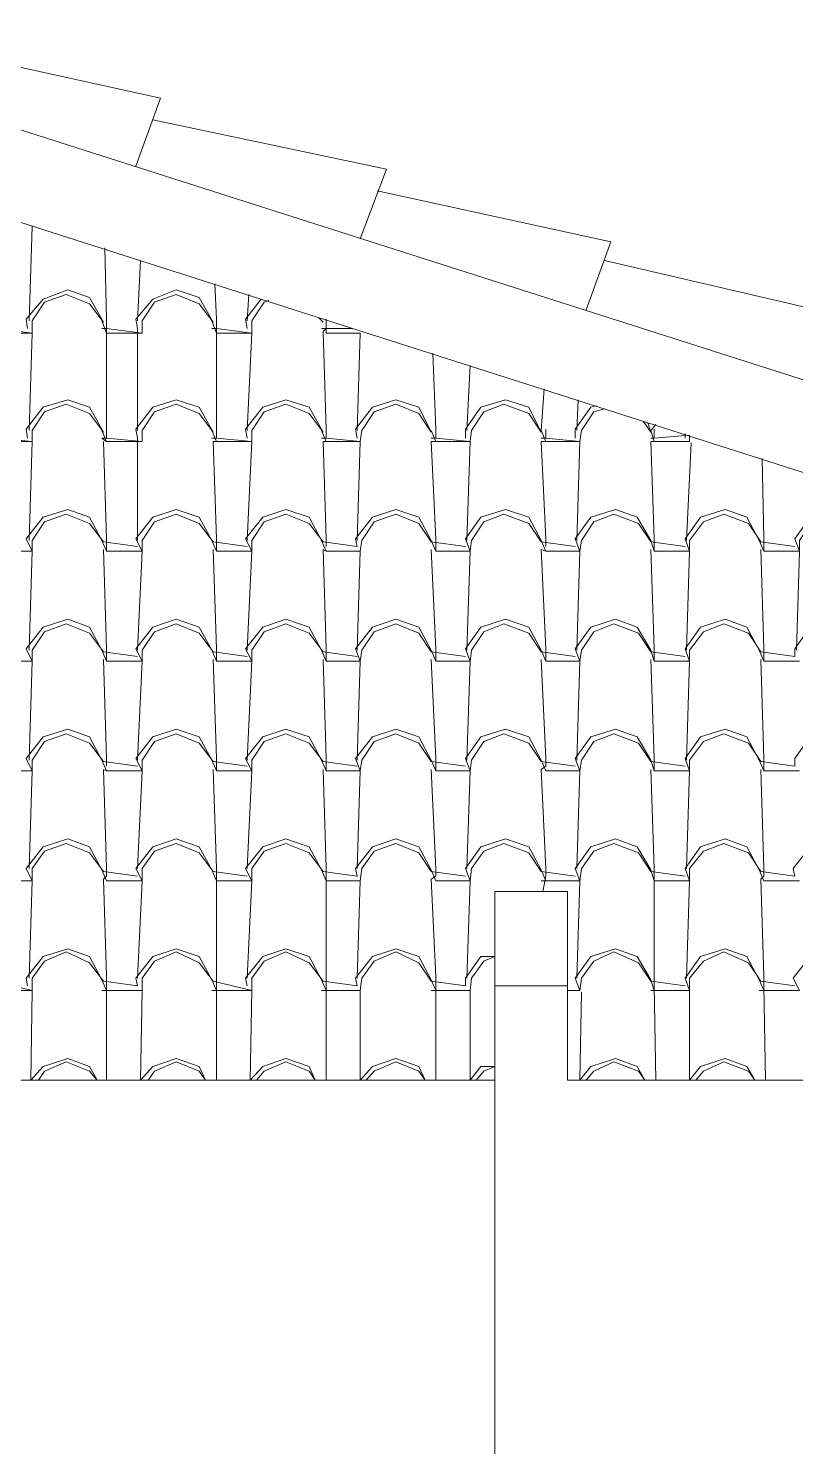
# Model space of a CAD drawing. Header units: millimetres. Extents: x -1532 to 6546, y -13476 to -9317.
# Drawn here: x 4100 to 4774, y -10626 to -9381 of the extents above; entities that cross this region are included whole.
import ezdxf

# ---------------------------------------------------------------- set-up
doc = ezdxf.new("R2010")
doc.units = ezdxf.units.MM
doc.layers.add('A-ALV-___-___-EXI', color=250, linetype='Continuous', lineweight=25)
doc.layers.add('A-COB-___-___-EXI', color=250, linetype='Continuous', lineweight=25)

msp = doc.modelspace()

# ---------------------------------------------------------------- linework, layer by layer
at = {"layer": 'A-ALV-___-___-EXI', "color": 18, "lineweight": 9}
msp.add_line((4509.6, -12940.5), (4509.6, -10240.5), dxfattribs=at)
at = {"layer": 'A-COB-___-___-EXI', "color": 18, "lineweight": 9}
for p, q in [((4209.6, -9461.4), (4414.6, -9504.8)), ((4101, -9637.8), (4103.7, -9555)), ((4196, -9637.8), (4198.7, -9584.9)), ((4292.4, -9637.8), (4293.8, -9614.8)), ((4358.9, -9639.2), (4354.8, -9635.1)), ((4485.2, -9734.2), (4487.9, -9677.2)), ((4581.5, -9734.2), (4582.9, -9707.1)), ((4261.2, -9741), (4265.3, -9741)), ((4357.6, -9741), (4361.6, -9741)), ((4453.9, -9741), (4458, -9741)), ((4550.3, -9741), (4554.4, -9741)), ((4646.7, -9741), (4649.4, -9741)), ((4676.6, -9736.9), (4676.6, -9741)), ((4677.9, -9830.6), (4682, -9745.1)), ((4550.3, -10129.2), (4554.4, -10129.2)), ((4164.8, -10225.6), (4168.9, -10225.6)), ((4261.2, -10225.6), (4265.3, -10225.6)), ((4357.6, -10225.6), (4361.6, -10225.6)), ((4453.9, -10225.6), (4458, -10225.6)), ((4573.4, -10221.5), (4509.6, -10221.5)), ((4646.7, -10225.6), (4649.4, -10225.6)), ((4741.7, -10225.6), (4745.8, -10225.6))]:
    msp.add_line(p, q, dxfattribs=at)
at = {"layer": 'A-COB-___-___-EXI', "color": 18, "lineweight": 9, "flags": 128}
for points in [[(3144, -10304.3), (4509.6, -10304.3), (4509.6, -10138.7), (4573.4, -10138.7), (4573.4, -10304.3), (6305.5, -10304.3), (6305.5, -10176.7), (3814.6, -9381.3)], [(4194.7, -9502.1), (4216.4, -9442.4), (4011.4, -9397.6)], [(-202.2, -10176.7), (-202.2, -10258.2), (2301, -9458.6), (3802.4, -9458.6), (6305.5, -10258.2)], [(4589.7, -9628.3), (4611.4, -9568.6), (4406.4, -9523.8)], [(4196, -9734.2), (4196, -9644.6), (4194.7, -9636.5), (4209.6, -9618.8), (4230, -9610.7), (4250.3, -9617.5), (4262.5, -9639.2), (4250.3, -9622.9), (4230, -9614.8), (4211, -9621.5), (4200.1, -9637.8), (4200.1, -9648.7), (4168.9, -9644.6), (4168.9, -9636.5), (4167.5, -9574)], [(4809.6, -9632.4), (4787.9, -9692.1), (4809.6, -9632.4), (4606, -9584.9)], [(4311.4, -9620.2), (4307.3, -9621.5), (4296.5, -9637.8), (4296.5, -9648.7), (4265.3, -9644.6), (4265.3, -9636.5), (4263.9, -9605.3)], [(4003.3, -9644.6), (4003.3, -9636.5), (4016.8, -9618.8), (4038.6, -9610.7), (4057.6, -9617.5), (4068.4, -9637.8), (4072.5, -9648.7), (4103.7, -9648.7), (4101, -9734.2)], [(4099.6, -9644.6), (4098.3, -9636.5), (4113.2, -9618.8), (4134.9, -9610.7), (4153.9, -9617.5), (4166.2, -9639.2), (4153.9, -9622.9), (4133.6, -9614.8), (4114.6, -9621.5), (4103.7, -9637.8), (4103.7, -9648.7), (4072.5, -9644.6), (4072.5, -9636.5)], [(4304.6, -9618.8), (4291, -9636.5), (4292.4, -9644.6)], [(4164.8, -9637.8), (4168.9, -9648.7), (4200.1, -9648.7)], [(4164.8, -9644.6), (4168.9, -9644.6), (4168.9, -9648.7), (4168.9, -9732.9), (4168.9, -9741), (4200.1, -9743.7), (4200.1, -9734.2), (4211, -9717.9), (4230, -9711.1), (4250.3, -9719.3), (4262.5, -9735.6), (4250.3, -9713.8), (4230, -9707.1), (4209.6, -9713.8), (4194.7, -9732.9), (4196, -9741), (4196, -9830.6)], [(4261.2, -9637.8), (4265.3, -9648.7), (4296.5, -9648.7), (4292.4, -9734.2)], [(4261.2, -9644.6), (4265.3, -9644.6), (4265.3, -9648.7), (4265.3, -9732.9), (4265.3, -9741), (4296.5, -9743.7), (4296.5, -9734.2), (4307.3, -9717.9), (4326.3, -9711.1), (4346.7, -9719.3), (4358.9, -9735.6), (4346.7, -9713.8), (4326.3, -9707.1), (4306, -9713.8), (4291, -9732.9), (4292.4, -9741)], [(4357.6, -9644.6), (4361.6, -9644.6), (4358.9, -9647.3), (4361.6, -9732.9), (4361.6, -9741), (4391.5, -9743.7), (4361.6, -9743.7), (4357.6, -9734.2)], [(4388.8, -9734.2), (4391.5, -9648.7), (4361.6, -9648.7), (4361.6, -9636.5), (4361.6, -9644.6), (4384.7, -9644.6)], [(4483.8, -9741), (4483.8, -9732.9), (4497.4, -9713.8), (4519.1, -9707.1), (4539.5, -9713.8), (4550.3, -9735.6), (4539.5, -9719.3), (4517.7, -9711.1), (4500.1, -9717.9), (4489.2, -9734.2), (4487.9, -9743.7), (4458, -9741), (4458, -9732.9), (4455.3, -9666.3)], [(4003.3, -9741), (4003.3, -9732.9), (4016.8, -9713.8), (4038.6, -9707.1), (4057.6, -9713.8), (4068.4, -9734.2), (4072.5, -9743.7), (4103.7, -9743.7), (4101, -9830.6)], [(4099.6, -9741), (4098.3, -9732.9), (4113.2, -9713.8), (4134.9, -9707.1), (4153.9, -9713.8), (4166.2, -9735.6), (4153.9, -9719.3), (4133.6, -9711.1), (4114.6, -9717.9), (4103.7, -9734.2), (4103.7, -9743.7), (4072.5, -9741), (4072.5, -9732.9)], [(4388.8, -9741), (4387.4, -9732.9), (4402.4, -9713.8), (4422.7, -9707.1), (4443.1, -9713.8), (4453.9, -9735.6), (4443.1, -9719.3), (4422.7, -9711.1), (4403.7, -9717.9), (4392.9, -9734.2), (4391.5, -9743.7), (4388.8, -9830.6)], [(4553, -9697.6), (4550.3, -9734.2), (4554.4, -9743.7), (4584.3, -9743.7), (4581.5, -9830.6)], [(4606, -9715.2), (4596.5, -9717.9), (4585.6, -9734.2), (4584.3, -9743.7), (4554.4, -9741), (4554.4, -9732.9)], [(4599.2, -9712.5), (4593.8, -9713.8), (4580.2, -9732.9), (4580.2, -9741)], [(4644, -9727.4), (4646.7, -9735.6), (4639.9, -9726.1)], [(4650.8, -9728.8), (4646.7, -9734.2), (4649.4, -9743.7), (4680.6, -9743.7), (4680.6, -9738.3), (4649.4, -9741), (4649.4, -9732.9)], [(4164.8, -9734.2), (4168.9, -9743.7), (4200.1, -9743.7)], [(4168.9, -9743.7), (4164.8, -9741), (4168.9, -9741)], [(4168.9, -9840.1), (4168.9, -9836), (4168.9, -9829.2), (4166.2, -9743.7)], [(4261.2, -9734.2), (4265.3, -9743.7), (4296.5, -9743.7), (4292.4, -9830.6)], [(4265.3, -9840.1), (4265.3, -9836), (4265.3, -9829.2), (4262.5, -9743.7), (4265.3, -9743.7)], [(4361.6, -9836), (4361.6, -9829.2), (4358.9, -9743.7), (4361.6, -9743.7)], [(4453.9, -9734.2), (4458, -9743.7), (4487.9, -9743.7), (4485.2, -9830.6)], [(4458, -9840.1), (4458, -9836), (4458, -9829.2), (4453.9, -9743.7), (4458, -9743.7)], [(4554.4, -9836), (4554.4, -9829.2), (4550.3, -9743.7), (4554.4, -9743.7)], [(4649.4, -9840.1), (4649.4, -9836), (4649.4, -9829.2), (4646.7, -9743.7), (4649.4, -9743.7)], [(4745.8, -9840.1), (4745.8, -9836), (4745.8, -9829.2), (4744.4, -9758.6)], [(4388.8, -9927), (4391.5, -9840.1), (4361.6, -9840.1), (4357.6, -9830.6), (4346.7, -9810.2), (4326.3, -9803.4), (4306, -9810.2), (4291, -9829.2), (4296.5, -9840.1), (4265.3, -9840.1), (4261.2, -9830.6), (4250.3, -9810.2), (4230, -9803.4), (4209.6, -9810.2), (4194.7, -9829.2), (4200.1, -9840.1), (4168.9, -9840.1), (4164.8, -9830.6), (4153.9, -9810.2), (4134.9, -9803.4), (4113.2, -9810.2), (4098.3, -9829.2), (4103.7, -9840.1), (4072.5, -9840.1)], [(4581.5, -9927), (4584.3, -9840.1), (4554.4, -9840.1), (4550.3, -9830.6), (4539.5, -9810.2), (4519.1, -9803.4), (4497.4, -9810.2), (4483.8, -9829.2), (4487.9, -9840.1), (4458, -9840.1), (4453.9, -9830.6), (4443.1, -9810.2), (4422.7, -9803.4), (4402.4, -9810.2), (4387.4, -9829.2), (4388.8, -9836), (4358.9, -9831.9), (4346.7, -9815.7), (4326.3, -9807.5), (4307.3, -9814.3), (4296.5, -9830.6), (4296.5, -9840.1), (4292.4, -9927)], [(4676.6, -9836), (4646.7, -9831.9), (4635.8, -9815.7), (4614.1, -9807.5), (4596.5, -9814.3), (4585.6, -9830.6), (4584.3, -9840.1), (4580.2, -9829.2), (4593.8, -9810.2), (4615.5, -9803.4), (4634.5, -9810.2), (4646.7, -9830.6), (4649.4, -9840.1), (4680.6, -9840.1), (4676.6, -9829.2), (4690.1, -9810.2), (4711.9, -9803.4), (4730.9, -9810.2), (4741.7, -9830.6), (4745.8, -9840.1), (4777, -9840.1), (4774.3, -9927)], [(4895.1, -9807.5), (4882.9, -9810.2), (4868, -9829.2), (4869.3, -9836), (4839.5, -9831.9), (4827.2, -9815.7), (4806.9, -9807.5), (4787.9, -9814.3), (4777, -9830.6), (4777, -9840.1), (4772.9, -9829.2), (4786.5, -9810.2), (4808.2, -9803.4), (4827.2, -9810.2), (4838.1, -9830.6), (4842.2, -9840.1), (4873.4, -9840.1)], [(4196, -9836), (4166.2, -9831.9), (4153.9, -9815.7), (4133.6, -9807.5), (4114.6, -9814.3), (4103.7, -9830.6), (4103.7, -9840.1), (4101, -9927)], [(4292.4, -9836), (4262.5, -9831.9), (4250.3, -9815.7), (4230, -9807.5), (4211, -9814.3), (4200.1, -9830.6), (4200.1, -9840.1), (4196, -9927)], [(4483.8, -9836), (4453.9, -9831.9), (4443.1, -9815.7), (4422.7, -9807.5), (4403.7, -9814.3), (4392.9, -9830.6), (4391.5, -9840.1)], [(4580.2, -9836), (4550.3, -9831.9), (4539.5, -9815.7), (4517.7, -9807.5), (4500.1, -9814.3), (4489.2, -9830.6), (4487.9, -9840.1), (4485.2, -9927)], [(4772.9, -9836), (4743.1, -9831.9), (4732.2, -9815.7), (4710.5, -9807.5), (4692.9, -9814.3), (4680.6, -9830.6), (4680.6, -9840.1), (4677.9, -9927)], [(4168.9, -9936.5), (4168.9, -9932.4), (4168.9, -9925.6), (4166.2, -9838.7)], [(4265.3, -9936.5), (4265.3, -9932.4), (4265.3, -9925.6), (4262.5, -9838.7)], [(4361.6, -9936.5), (4361.6, -9932.4), (4361.6, -9925.6), (4358.9, -9838.7), (4361.6, -9840.1)], [(4458, -9936.5), (4458, -9932.4), (4458, -9925.6), (4453.9, -9838.7)], [(4554.4, -9936.5), (4554.4, -9932.4), (4554.4, -9925.6), (4550.3, -9838.7), (4554.4, -9840.1)], [(4649.4, -9936.5), (4649.4, -9932.4), (4649.4, -9925.6), (4646.7, -9838.7)], [(4745.8, -9936.5), (4745.8, -9932.4), (4745.8, -9925.6), (4743.1, -9838.7)], [(4072.5, -9936.5), (4103.7, -9936.5), (4098.3, -9925.6), (4113.2, -9906.6), (4134.9, -9899.8), (4153.9, -9906.6), (4164.8, -9927), (4168.9, -9936.5), (4200.1, -9936.5), (4194.7, -9925.6), (4209.6, -9906.6), (4230, -9899.8), (4250.3, -9906.6), (4261.2, -9927), (4265.3, -9936.5), (4296.5, -9936.5), (4291, -9925.6), (4306, -9906.6), (4326.3, -9899.8), (4346.7, -9906.6), (4357.6, -9927), (4361.6, -9936.5), (4391.5, -9936.5), (4387.4, -9925.6), (4402.4, -9906.6), (4422.7, -9899.8), (4443.1, -9906.6), (4453.9, -9927), (4458, -9936.5), (4487.9, -9936.5), (4483.8, -9925.6), (4497.4, -9906.6), (4519.1, -9899.8), (4539.5, -9906.6), (4550.3, -9927), (4554.4, -9936.5), (4584.3, -9936.5), (4580.2, -9925.6), (4593.8, -9906.6), (4615.5, -9899.8), (4634.5, -9906.6), (4646.7, -9927), (4649.4, -9936.5), (4680.6, -9936.5), (4676.6, -9925.6), (4690.1, -9906.6), (4711.9, -9899.8), (4730.9, -9906.6), (4741.7, -9927), (4745.8, -9936.5), (4777, -9936.5)], [(4196, -9932.4), (4166.2, -9928.3), (4153.9, -9912), (4133.6, -9903.9), (4114.6, -9910.7), (4103.7, -9927), (4103.7, -9936.5), (4101, -10023.3)], [(4292.4, -9932.4), (4262.5, -9928.3), (4250.3, -9912), (4230, -9903.9), (4211, -9910.7), (4200.1, -9927), (4200.1, -9936.5), (4196, -10023.3)], [(4388.8, -9932.4), (4358.9, -9928.3), (4346.7, -9912), (4326.3, -9903.9), (4307.3, -9910.7), (4296.5, -9927), (4296.5, -9936.5), (4292.4, -10023.3)], [(4483.8, -9932.4), (4453.9, -9928.3), (4443.1, -9912), (4422.7, -9903.9), (4403.7, -9910.7), (4392.9, -9927), (4391.5, -9936.5), (4388.8, -10023.3)], [(4580.2, -9932.4), (4550.3, -9928.3), (4539.5, -9912), (4517.7, -9903.9), (4500.1, -9910.7), (4489.2, -9927), (4487.9, -9936.5), (4485.2, -10023.3)], [(4676.6, -9932.4), (4646.7, -9928.3), (4635.8, -9912), (4614.1, -9903.9), (4596.5, -9910.7), (4585.6, -9927), (4584.3, -9936.5), (4581.5, -10023.3)], [(4870.7, -10023.3), (4873.4, -9936.5), (4842.2, -9936.5), (4838.1, -9927), (4827.2, -9906.6), (4808.2, -9899.8), (4786.5, -9906.6), (4772.9, -9925.6), (4772.9, -9932.4), (4743.1, -9928.3), (4732.2, -9912), (4710.5, -9903.9), (4692.9, -9910.7), (4680.6, -9927), (4680.6, -9936.5), (4677.9, -10023.3)], [(4168.9, -10028.8), (4168.9, -10022), (4166.2, -9935.1)], [(4265.3, -10032.9), (4265.3, -10028.8), (4265.3, -10022), (4262.5, -9935.1)], [(4361.6, -10032.9), (4361.6, -10028.8), (4361.6, -10022), (4358.9, -9935.1)], [(4458, -10032.9), (4458, -10028.8), (4458, -10022), (4453.9, -9935.1)], [(4551.7, -10138.7), (4554.4, -10125.2), (4554.4, -10118.4), (4550.3, -10031.5), (4554.4, -10028.8), (4554.4, -10022), (4550.3, -9935.1)], [(4649.4, -10032.9), (4649.4, -10028.8), (4649.4, -10022), (4646.7, -9935.1)], [(4745.8, -10032.9), (4745.8, -10028.8), (4745.8, -10022), (4743.1, -9935.1)], [(4072.5, -10032.9), (4103.7, -10032.9), (4098.3, -10022), (4113.2, -10003), (4134.9, -9996.2), (4153.9, -10003), (4164.8, -10023.3), (4168.9, -10032.9), (4200.1, -10032.9), (4194.7, -10022), (4209.6, -10003), (4230, -9996.2), (4250.3, -10003), (4261.2, -10023.3), (4265.3, -10032.9), (4296.5, -10032.9), (4291, -10022), (4306, -10003), (4326.3, -9996.2), (4346.7, -10003), (4357.6, -10023.3), (4361.6, -10032.9), (4391.5, -10032.9), (4387.4, -10022), (4402.4, -10003), (4422.7, -9996.2), (4443.1, -10003), (4453.9, -10023.3), (4458, -10032.9), (4487.9, -10032.9), (4483.8, -10022), (4497.4, -10003), (4519.1, -9996.2), (4539.5, -10003), (4550.3, -10023.3), (4554.4, -10032.9), (4584.3, -10032.9), (4580.2, -10022), (4593.8, -10003), (4615.5, -9996.2), (4634.5, -10003), (4646.7, -10023.3), (4649.4, -10032.9), (4680.6, -10032.9), (4677.9, -10118.4)], [(4196, -10028.8), (4166.2, -10024.7), (4153.9, -10008.4), (4133.6, -10000.3), (4114.6, -10007.1), (4103.7, -10023.3), (4103.7, -10032.9), (4101, -10118.4)], [(4292.4, -10028.8), (4262.5, -10024.7), (4250.3, -10008.4), (4230, -10000.3), (4211, -10007.1), (4200.1, -10023.3), (4200.1, -10032.9), (4196, -10118.4)], [(4388.8, -10028.8), (4358.9, -10024.7), (4346.7, -10008.4), (4326.3, -10000.3), (4307.3, -10007.1), (4296.5, -10023.3), (4296.5, -10032.9), (4292.4, -10118.4)], [(4483.8, -10028.8), (4453.9, -10024.7), (4443.1, -10008.4), (4422.7, -10000.3), (4403.7, -10007.1), (4392.9, -10023.3), (4391.5, -10032.9), (4388.8, -10118.4)], [(4580.2, -10028.8), (4550.3, -10024.7), (4539.5, -10008.4), (4517.7, -10000.3), (4500.1, -10007.1), (4489.2, -10023.3), (4487.9, -10032.9), (4485.2, -10118.4)], [(4676.6, -10028.8), (4646.7, -10024.7), (4635.8, -10008.4), (4614.1, -10000.3), (4596.5, -10007.1), (4585.6, -10023.3), (4584.3, -10032.9), (4581.5, -10118.4)], [(4786.5, -10003), (4772.9, -10022), (4772.9, -10028.8), (4743.1, -10024.7), (4732.2, -10008.4), (4710.5, -10000.3), (4692.9, -10007.1), (4680.6, -10023.3), (4680.6, -10032.9), (4676.6, -10022), (4690.1, -10003), (4711.9, -9996.2), (4730.9, -10003), (4741.7, -10023.3), (4745.8, -10032.9), (4777, -10032.9)], [(4168.9, -10304.3), (4168.9, -10221.5), (4168.9, -10213.4), (4166.2, -10127.9), (4168.9, -10125.2), (4168.9, -10118.4), (4166.2, -10031.5), (4168.9, -10032.9)], [(4265.3, -10304.3), (4265.3, -10221.5), (4265.3, -10213.4), (4265.3, -10129.2), (4265.3, -10125.2), (4265.3, -10118.4), (4262.5, -10031.5)], [(4361.6, -10304.3), (4361.6, -10221.5), (4361.6, -10213.4), (4361.6, -10129.2), (4361.6, -10125.2), (4361.6, -10118.4), (4358.9, -10031.5)], [(4458, -10304.3), (4458, -10221.5), (4458, -10213.4), (4453.9, -10127.9), (4458, -10125.2), (4458, -10118.4), (4453.9, -10031.5)], [(4650.8, -10304.3), (4649.4, -10221.5), (4649.4, -10213.4), (4649.4, -10129.2), (4649.4, -10125.2), (4649.4, -10118.4), (4646.7, -10031.5)], [(4747.2, -10304.3), (4745.8, -10221.5), (4745.8, -10213.4), (4743.1, -10127.9), (4745.8, -10125.2), (4745.8, -10118.4), (4743.1, -10031.5)], [(4003.3, -10125.2), (3973.4, -10121.1), (3962.5, -10104.8), (3940.8, -10096.7), (3923.2, -10103.4), (3911, -10118.4), (3911, -10129.2), (3906.9, -10118.4), (3920.5, -10099.4), (3942.2, -10092.6), (3961.2, -10099.4), (3972, -10119.7), (3976.1, -10129.2), (4007.3, -10129.2), (4003.3, -10118.4), (4016.8, -10099.4), (4038.6, -10092.6), (4057.6, -10099.4), (4068.4, -10119.7), (4072.5, -10129.2), (4103.7, -10129.2), (4101, -10214.8)], [(4196, -10125.2), (4166.2, -10121.1), (4153.9, -10104.8), (4133.6, -10096.7), (4114.6, -10103.4), (4103.7, -10118.4), (4103.7, -10129.2), (4098.3, -10118.4), (4113.2, -10099.4), (4134.9, -10092.6), (4153.9, -10099.4), (4164.8, -10119.7), (4168.9, -10129.2), (4200.1, -10129.2), (4194.7, -10118.4), (4209.6, -10099.4), (4230, -10092.6), (4250.3, -10099.4), (4261.2, -10119.7), (4265.3, -10129.2), (4296.5, -10129.2), (4291, -10118.4), (4306, -10099.4), (4326.3, -10092.6), (4346.7, -10099.4), (4357.6, -10119.7), (4361.6, -10129.2), (4391.5, -10129.2), (4388.8, -10214.8)], [(4485.2, -10214.8), (4487.9, -10129.2), (4458, -10129.2), (4453.9, -10119.7), (4443.1, -10099.4), (4422.7, -10092.6), (4402.4, -10099.4), (4387.4, -10118.4), (4388.8, -10125.2), (4358.9, -10121.1), (4346.7, -10104.8), (4326.3, -10096.7), (4307.3, -10103.4), (4296.5, -10118.4), (4296.5, -10129.2), (4292.4, -10214.8)], [(4580.2, -10125.2), (4550.3, -10121.1), (4539.5, -10104.8), (4517.7, -10096.7), (4500.1, -10103.4), (4489.2, -10118.4), (4487.9, -10129.2), (4483.8, -10118.4), (4497.4, -10099.4), (4519.1, -10092.6), (4539.5, -10099.4), (4550.3, -10119.7), (4554.4, -10129.2), (4584.3, -10129.2), (4581.5, -10214.8)], [(4676.6, -10125.2), (4646.7, -10121.1), (4635.8, -10104.8), (4614.1, -10096.7), (4596.5, -10103.4), (4585.6, -10118.4), (4584.3, -10129.2), (4580.2, -10118.4), (4593.8, -10099.4), (4615.5, -10092.6), (4634.5, -10099.4), (4646.7, -10119.7), (4649.4, -10129.2), (4680.6, -10129.2), (4677.9, -10214.8)], [(4786.5, -10099.4), (4771.6, -10118.4), (4772.9, -10125.2), (4743.1, -10121.1), (4732.2, -10104.8), (4710.5, -10096.7), (4692.9, -10103.4), (4680.6, -10118.4), (4680.6, -10129.2), (4676.6, -10118.4), (4690.1, -10099.4), (4711.9, -10092.6), (4730.9, -10099.4), (4741.7, -10119.7), (4745.8, -10129.2), (4777, -10129.2)], [(4292.4, -10125.2), (4262.5, -10121.1), (4250.3, -10104.8), (4230, -10096.7), (4211, -10103.4), (4200.1, -10118.4), (4200.1, -10129.2), (4196, -10214.8)], [(4483.8, -10125.2), (4453.9, -10121.1), (4443.1, -10104.8), (4422.7, -10096.7), (4403.7, -10103.4), (4392.9, -10118.4), (4391.5, -10129.2)], [(4099.6, -10221.5), (4098.3, -10214.8), (4113.2, -10195.7), (4134.9, -10189), (4153.9, -10195.7), (4164.8, -10216.1), (4168.9, -10225.6), (4200.1, -10225.6)], [(4109.1, -10304.3), (4114.6, -10296.2), (4133.6, -10288.1), (4153.9, -10296.2), (4160.7, -10304.3), (4153.9, -10292.1), (4134.9, -10285.3), (4113.2, -10292.1), (4102.4, -10304.3), (4103.7, -10225.6), (4103.7, -10214.8), (4114.6, -10199.8), (4133.6, -10191.7), (4153.9, -10201.2), (4166.2, -10217.5), (4196, -10221.5), (4194.7, -10214.8), (4209.6, -10195.7), (4230, -10189), (4250.3, -10195.7), (4261.2, -10216.1), (4265.3, -10225.6), (4296.5, -10225.6), (4262.5, -10217.5), (4250.3, -10201.2), (4230, -10191.7), (4211, -10199.8), (4200.1, -10214.8), (4200.1, -10225.6), (4198.7, -10304.3), (4209.6, -10292.1), (4230, -10285.3), (4250.3, -10292.1), (4255.8, -10304.3), (4250.3, -10296.2), (4230, -10288.1), (4211, -10296.2), (4205.5, -10304.3)], [(4292.4, -10221.5), (4291, -10214.8), (4306, -10195.7), (4326.3, -10189), (4346.7, -10195.7), (4357.6, -10216.1), (4361.6, -10225.6), (4391.5, -10225.6)], [(4300.5, -10304.3), (4307.3, -10296.2), (4326.3, -10288.1), (4346.7, -10296.2), (4352.1, -10304.3), (4346.7, -10292.1), (4326.3, -10285.3), (4306, -10292.1), (4295.1, -10304.3), (4296.5, -10225.6), (4296.5, -10214.8), (4307.3, -10199.8), (4326.3, -10191.7), (4346.7, -10201.2), (4358.9, -10217.5), (4388.8, -10221.5), (4387.4, -10214.8), (4402.4, -10195.7), (4422.7, -10189), (4443.1, -10195.7), (4453.9, -10216.1), (4458, -10225.6), (4487.9, -10225.6), (4487.9, -10304.3), (4497.4, -10292.1), (4509.6, -10292.1), (4500.1, -10296.2), (4493.3, -10304.3)], [(4487.9, -10225.6), (4489.2, -10214.8), (4500.1, -10199.8), (4509.6, -10195.7), (4497.4, -10195.7), (4483.8, -10214.8), (4483.8, -10221.5), (4453.9, -10217.5), (4443.1, -10201.2), (4422.7, -10191.7), (4403.7, -10199.8), (4392.9, -10214.8), (4391.5, -10225.6), (4391.5, -10304.3), (4402.4, -10292.1), (4422.7, -10285.3), (4443.1, -10292.1), (4448.5, -10304.3), (4443.1, -10296.2), (4422.7, -10288.1), (4403.7, -10296.2), (4396.9, -10304.3)], [(4786.5, -10195.7), (4771.6, -10214.8), (4777, -10225.6), (4745.8, -10225.6), (4741.7, -10216.1), (4730.9, -10195.7), (4711.9, -10189), (4690.1, -10195.7), (4676.6, -10214.8), (4680.6, -10225.6), (4649.4, -10225.6), (4646.7, -10216.1), (4634.5, -10195.7), (4615.5, -10189), (4593.8, -10195.7), (4580.2, -10214.8), (4584.3, -10225.6), (4573.4, -10225.6), (4584.3, -10225.6), (4585.6, -10214.8), (4596.5, -10199.8), (4614.1, -10191.7), (4635.8, -10201.2), (4646.7, -10217.5), (4676.6, -10221.5)], [(4772.9, -10221.5), (4743.1, -10217.5), (4732.2, -10201.2), (4710.5, -10191.7), (4692.9, -10199.8), (4680.6, -10214.8), (4680.6, -10225.6), (4680.6, -10304.3), (4690.1, -10292.1), (4711.9, -10285.3), (4730.9, -10292.1), (4737.7, -10304.3), (4732.2, -10296.2), (4710.5, -10288.1), (4692.9, -10296.2), (4686.1, -10304.3)], [(4072.5, -10225.6), (4103.7, -10225.6), (4069.8, -10217.5)], [(4585.6, -10227), (4584.3, -10304.3), (4593.8, -10292.1), (4615.5, -10285.3), (4634.5, -10292.1), (4641.3, -10304.3), (4635.8, -10296.2), (4614.1, -10288.1), (4596.5, -10296.2), (4589.7, -10304.3)]]:
    msp.add_lwpolyline(points, dxfattribs=at)
msp.add_lwpolyline([(4391.5, -9565.9), (4414.6, -9504.8)], close=True, dxfattribs=at)

doc.saveas('drawing.dxf')
